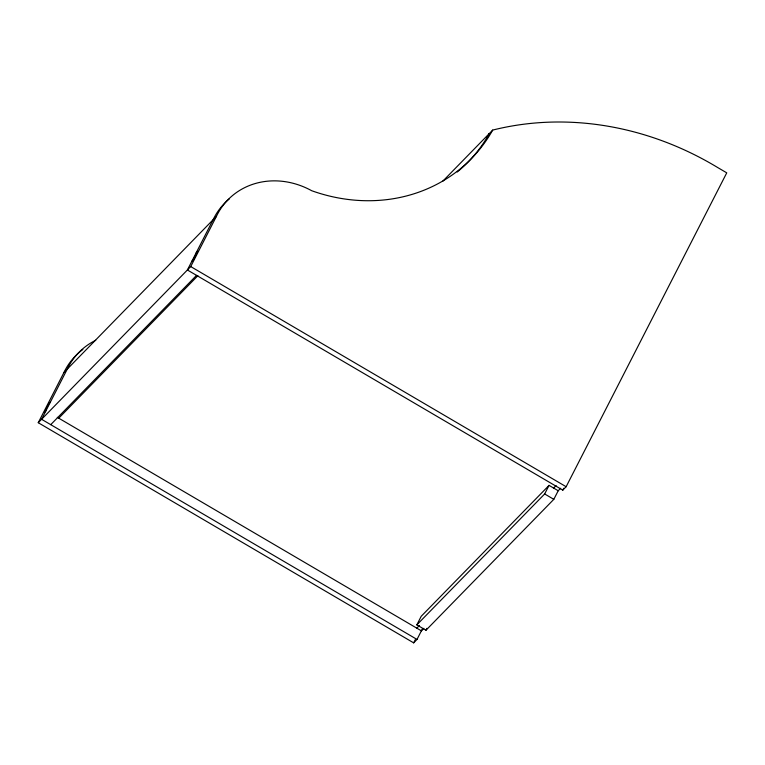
<?xml version="1.0" encoding="UTF-8"?>
<svg xmlns="http://www.w3.org/2000/svg" width="765" height="765" viewBox="0 0 765 765"><rect width="100%" height="100%" fill="white"/><g stroke="black" fill="none" stroke-linecap="round" stroke-linejoin="round"><path stroke-width="1.15" d="M422.481 628.725L417.002 639.435L413.664 642.858L38.25 422.71L63.944 372.498A76.041 68.028 44.3 0 1 82.859 349.481M38.25 422.71L190.724 266.574L216.418 216.352A76.041 68.028 44.3 0 1 311.709 190.724A168.778 151.001 44.3 0 0 492.689 130.088A299.918 268.324 44.3 0 1 717.589 167.478L726.75 172.842L566.138 486.722L562.801 490.135L187.387 269.988L213.081 219.775A76.041 68.028 44.3 0 1 229.366 198.823M487.219 137.69L489.361 133.512A168.778 151.001 44.3 0 1 457.221 172.029M558.211 490.748L553.812 499.335L425.981 630.236L416.829 624.871L421.219 616.274L549.05 485.373L558.211 490.748L560.659 488.233M413.664 642.858L415.29 639.664M425.981 630.236L426.956 628.333M416.829 624.871L544.661 493.96L549.05 485.373M562.801 490.135L563.776 488.223M63.944 372.498L216.418 216.352M50.375 402.113L48.711 403.824L44.313 412.411L45.986 410.709M196.175 252.813L197.848 251.102L193.449 259.689L191.786 261.401M50.739 424.661L196.548 275.362M58.8 418.139L197.886 275.706M442.696 181.286L492.689 130.088M416.81 628.161L419.363 625.55M553.458 488.242L556.078 485.555M423.839 628.342L421.391 630.848L57.299 417.336M190.724 266.574L566.138 486.722M544.661 493.96L553.812 499.335M417.002 639.435L41.587 419.297L67.282 369.074A76.041 68.028 44.3 0 1 95.749 340.262"/></g></svg>
